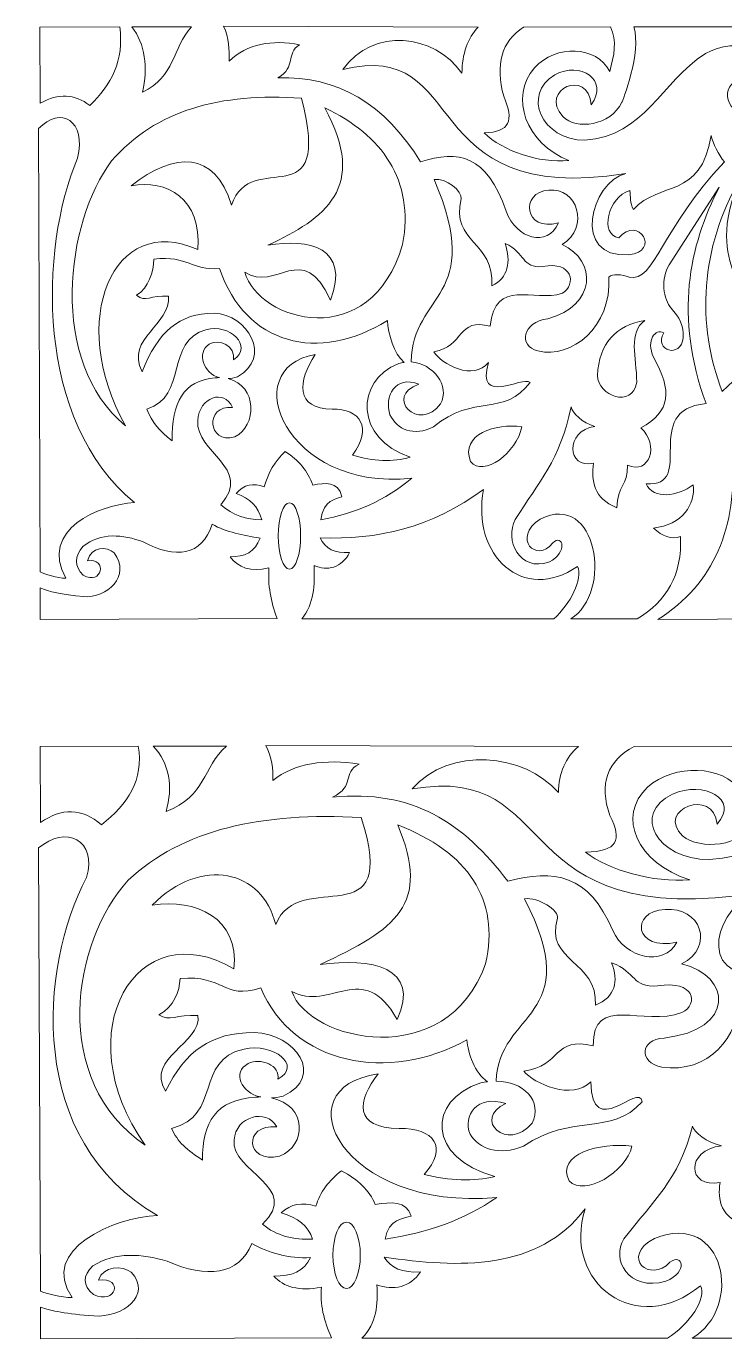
# Model space of a CAD drawing. Header units: centimetres. Extents: x -58 to 58, y -29 to 29.
# Drawn here: x -58.3 to -27, y -29.4 to 29.4 of the extents above; entities that cross this region are included whole.
import ezdxf

# ---------------------------------------------------------------- set-up
doc = ezdxf.new("R2010")
doc.units = ezdxf.units.CM
doc.header["$MEASUREMENT"] = 0
doc.layers.add('layer 1', color=7, linetype='Continuous')

msp = doc.modelspace()

# ---------------------------------------------------------------- linework, layer by layer
at = {"layer": 'layer 1', "color": 114, "lineweight": 9}
for centre, major_axis, ratio in [((-46.50458, 6.57304), (0, 1.48925), 0.33560517), ((-43.94122, -25.68499), (0, 1.48926), 0.41213086)]:
    msp.add_ellipse(centre, major_axis=major_axis, ratio=ratio, dxfattribs=at)
for points, knots in [([(-49.45794, 29.42897), (-49.21861, 28.905), (-49.18838, 28.39138), (-49.2035, 27.85698), (-49.2035, 27.85698), (-48.40246, 28.65443), (-47.2871, 28.83024), (-46.04958, 28.60301), (-46.04958, 28.60301), (-46.69096, 28.19179), (-46.17077, 27.61568), (-47.02256, 27.11235), (-47.02256, 27.11235), (-44.35702, 27.20891), (-42.22457, 25.95414), (-40.62513, 23.34784), (-40.62513, 23.34784), (-38.9425, 23.89621), (-37.65963, 23.67246), (-36.79031, 21.13464), (-36.79031, 21.13464), (-36.32987, 19.89587), (-34.94645, 19.46982), (-34.4458, 20.61754), (-34.4458, 20.61754), (-36.00762, 20.17307), (-36.17828, 22.0055), (-34.88088, 22.07616), (-34.88088, 22.07616), (-33.60238, 22.24206), (-33.0298, 20.40055), (-34.28112, 19.63543), (-34.28112, 19.63543), (-32.70784, 18.92695), (-32.74763, 16.89977), (-34.91834, 16.31525), (-34.91834, 16.31525), (-36.07645, 16.14659), (-36.25972, 15.10494), (-35.36361, 14.86688), (-35.36361, 14.86688), (-33.86128, 14.49495), (-32.04672, 15.96169), (-32.19216, 18.17682), (-32.19216, 18.17682), (-32.02625, 18.35616), (-31.59232, 18.29387), (-31.28343, 18.17682), (-31.28343, 18.17682), (-30.10969, 17.94702), (-29.86446, 20.34995), (-27.00058, 23.34567), (-27.00058, 23.34567), (-27.2732, 23.66274), (-27.53949, 24.18207), (-27.59401, 24.52684), (-27.59401, 24.52684), (-28.07538, 21.65508), (-29.92323, 22.51009), (-31.08351, 21.21738), (-31.08351, 21.21738), (-31.2653, 21.5001), (-31.19256, 21.78276), (-31.24709, 22.06543), (-31.24709, 22.06543), (-32.24091, 21.76633), (-32.61357, 20.06468), (-31.7378, 19.94536), (-31.7378, 19.94536), (-30.85459, 20.97081), (-29.84243, 19.32643), (-31.30161, 19.18004), (-31.30161, 19.18004), (-33.87513, 19.00984), (-33.00394, 22.42387), (-31.42883, 22.83074), (-31.42883, 22.83074), (-40.92191, 21.2834), (-38.37234, 28.94038), (-44.11463, 27.48466), (-44.11463, 27.48466), (-42.74186, 29.40466), (-40.03085, 29.09725), (-38.77133, 27.31919), (-38.77133, 27.31919), (-38.76713, 28.18435), (-38.51209, 28.91022), (-38.04435, 29.3876), (-38.04435, 29.3876), (-38.04435, 29.3876), (-49.45794, 29.42897), (-49.45794, 29.42897)], [0, 0, 0, 0, 0.04166667, 0.04166667, 0.04166667, 0.04166667, 0.08333333, 0.08333333, 0.08333333, 0.08333333, 0.125, 0.125, 0.125, 0.125, 0.16666667, 0.16666667, 0.16666667, 0.16666667, 0.20833333, 0.20833333, 0.20833333, 0.20833333, 0.25, 0.25, 0.25, 0.25, 0.29166667, 0.29166667, 0.29166667, 0.29166667, 0.33333333, 0.33333333, 0.33333333, 0.33333333, 0.375, 0.375, 0.375, 0.375, 0.41666667, 0.41666667, 0.41666667, 0.41666667, 0.45833333, 0.45833333, 0.45833333, 0.45833333, 0.5, 0.5, 0.5, 0.5, 0.54166667, 0.54166667, 0.54166667, 0.54166667, 0.58333333, 0.58333333, 0.58333333, 0.58333333, 0.625, 0.625, 0.625, 0.625, 0.66666667, 0.66666667, 0.66666667, 0.66666667, 0.70833333, 0.70833333, 0.70833333, 0.70833333, 0.75, 0.75, 0.75, 0.75, 0.79166667, 0.79166667, 0.79166667, 0.79166667, 0.83333333, 0.83333333, 0.83333333, 0.83333333, 0.875, 0.875, 0.875, 0.875, 0.91666667, 0.91666667, 0.91666667, 0.91666667, 1, 1, 1, 1]), ([(-54.11061, 29.40828), (-54.11061, 29.40828), (-57.69099, 29.3876), (-57.69099, 29.3876), (-57.69099, 29.3876), (-57.69099, 29.3876), (-57.67282, 25.97472), (-57.67282, 25.97472), (-57.67282, 25.97472), (-56.84583, 26.43842), (-56.14374, 26.39184), (-55.45294, 25.87928), (-55.45294, 25.87928), (-54.49567, 26.78773), (-53.90462, 27.89327), (-54.11061, 29.40828)], [0, 0, 0, 0, 0.2, 0.2, 0.2, 0.2, 0.4, 0.4, 0.4, 0.4, 0.6, 0.6, 0.6, 0.6, 1, 1, 1, 1]), ([(-53.56538, 29.40828), (-52.9674, 28.63355), (-52.8395, 27.57141), (-53.09284, 26.47114), (-53.09284, 26.47114), (-51.62359, 27.16991), (-51.77222, 28.42927), (-50.89372, 29.40828), (-50.89372, 29.40828), (-50.89372, 29.40828), (-53.56538, 29.40828), (-53.56538, 29.40828)], [0, 0, 0, 0, 0.25, 0.25, 0.25, 0.25, 0.5, 0.5, 0.5, 0.5, 1, 1, 1, 1]), ([(-32.14771, 27.40425), (-31.95196, 28.09821), (-31.8072, 28.78444), (-32.11355, 29.40212), (-32.11355, 29.40212), (-32.11355, 29.40212), (-36.00753, 29.3905), (-36.00753, 29.3905), (-36.00753, 29.3905), (-36.99511, 28.74393), (-37.29197, 27.70977), (-36.89808, 26.28788), (-36.89808, 26.28788), (-36.42881, 25.18795), (-36.61628, 24.69057), (-37.78017, 24.64954), (-37.78017, 24.64954), (-36.9331, 23.83232), (-35.33248, 23.28115), (-33.9758, 23.40636), (-33.9758, 23.40636), (-35.91075, 24.1639), (-36.66012, 26.26404), (-35.51809, 27.5674), (-35.51809, 27.5674), (-34.56561, 28.6198), (-32.7303, 28.56509), (-32.14771, 27.40425)], [0, 0, 0, 0, 0.125, 0.125, 0.125, 0.125, 0.25, 0.25, 0.25, 0.25, 0.375, 0.375, 0.375, 0.375, 0.5, 0.5, 0.5, 0.5, 0.625, 0.625, 0.625, 0.625, 0.75, 0.75, 0.75, 0.75, 1, 1, 1, 1]), ([(-31.59789, 26.01729), (-32.11904, 24.95373), (-33.64929, 24.77423), (-34.24592, 25.37474), (-34.24592, 25.37474), (-35.35181, 26.6024), (-33.08657, 27.56058), (-32.98271, 25.91195), (-32.98271, 25.91195), (-32.15466, 27.01705), (-33.47754, 27.89564), (-34.61026, 27.2438), (-34.61026, 27.2438), (-36.10248, 26.3799), (-35.19333, 24.31516), (-33.26446, 24.32), (-33.26446, 24.32), (-30.55646, 24.51306), (-29.87491, 26.91348), (-27.85754, 28.20276), (-27.85754, 28.20276), (-26.59174, 28.97957), (-24.18574, 28.48685), (-24.87726, 26.51063), (-24.87726, 26.51063), (-25.27748, 25.92679), (-26.41563, 25.99105), (-26.56749, 26.92431), (-26.56749, 26.92431), (-27.32837, 26.41487), (-26.63301, 25.05927), (-25.13171, 25.41437), (-25.13171, 25.41437), (-22.87651, 26.31069), (-24.32175, 28.88282), (-24.28625, 29.40828), (-24.28625, 29.40828), (-24.28625, 29.40828), (-31.06774, 29.39799), (-31.06774, 29.39799), (-31.06774, 29.39799), (-30.70081, 28.27177), (-31.59789, 26.01729), (-31.59789, 26.01729)], [0, 0, 0, 0, 0.08333333, 0.08333333, 0.08333333, 0.08333333, 0.16666667, 0.16666667, 0.16666667, 0.16666667, 0.25, 0.25, 0.25, 0.25, 0.33333333, 0.33333333, 0.33333333, 0.33333333, 0.41666667, 0.41666667, 0.41666667, 0.41666667, 0.5, 0.5, 0.5, 0.5, 0.58333333, 0.58333333, 0.58333333, 0.58333333, 0.66666667, 0.66666667, 0.66666667, 0.66666667, 0.75, 0.75, 0.75, 0.75, 0.83333333, 0.83333333, 0.83333333, 0.83333333, 1, 1, 1, 1]), ([(-53.85617, 11.51654), (-57.33795, 14.36538), (-56.52918, 20.68476), (-54.4741, 23.38921), (-54.4741, 23.38921), (-52.51436, 25.67476), (-49.57612, 26.45384), (-45.96843, 26.20225), (-45.96843, 26.20225), (-44.53872, 20.67268), (-48.23422, 24.05796), (-49.09445, 21.40354), (-49.09445, 21.40354), (-49.85854, 23.85388), (-51.63812, 23.80729), (-53.60173, 22.27227), (-53.60173, 22.27227), (-52.00904, 22.58224), (-50.41945, 21.69708), (-50.61639, 19.41496), (-50.61639, 19.41496), (-54.38765, 21.12382), (-56.51491, 16.26436), (-53.85617, 11.51654)], [0, 0, 0, 0, 0.14285714, 0.14285714, 0.14285714, 0.14285714, 0.28571429, 0.28571429, 0.28571429, 0.28571429, 0.42857143, 0.42857143, 0.42857143, 0.42857143, 0.57142857, 0.57142857, 0.57142857, 0.57142857, 0.71428571, 0.71428571, 0.71428571, 0.71428571, 1, 1, 1, 1]), ([(-57.67985, 4.95805), (-57.48119, 4.86303), (-56.91919, 4.68262), (-56.52182, 4.67299), (-56.52182, 4.67299), (-57.74895, 6.85622), (-55.01942, 7.97345), (-53.45178, 8.06712), (-53.45178, 8.06712), (-57.90523, 11.70076), (-57.7278, 19.47348), (-56.00076, 23.51332), (-56.00076, 23.51332), (-55.58576, 25.1924), (-56.77322, 25.88179), (-57.74551, 24.8371), (-57.74551, 24.8371), (-57.74551, 24.8371), (-57.67985, 4.95805), (-57.67985, 4.95805)], [0, 0, 0, 0, 0.16666667, 0.16666667, 0.16666667, 0.16666667, 0.33333333, 0.33333333, 0.33333333, 0.33333333, 0.5, 0.5, 0.5, 0.5, 0.66666667, 0.66666667, 0.66666667, 0.66666667, 1, 1, 1, 1]), ([(-44.92022, 25.76962), (-42.96527, 22.18625), (-44.90489, 20.81051), (-47.47186, 19.61045), (-47.47186, 19.61045), (-45.63331, 19.92477), (-43.76923, 19.50944), (-44.65987, 17.14261), (-44.65987, 17.14261), (-45.92584, 19.90645), (-47.09466, 17.45278), (-48.50836, 18.40802), (-48.50836, 18.40802), (-47.8813, 16.16906), (-42.8496, 14.75539), (-41.43071, 19.64713), (-41.43071, 19.64713), (-40.89758, 22.5154), (-42.35158, 24.55622), (-44.92022, 25.76962)], [0, 0, 0, 0, 0.16666667, 0.16666667, 0.16666667, 0.16666667, 0.33333333, 0.33333333, 0.33333333, 0.33333333, 0.5, 0.5, 0.5, 0.5, 0.66666667, 0.66666667, 0.66666667, 0.66666667, 1, 1, 1, 1]), ([(-41.04837, 14.37316), (-40.06822, 14.311), (-39.28791, 13.29344), (-39.7334, 12.49511), (-39.7334, 12.49511), (-40.67665, 11.19472), (-42.31893, 12.81446), (-40.69783, 13.3781), (-40.69783, 13.3781), (-41.76299, 13.80542), (-42.26636, 12.8193), (-41.9973, 12.0031), (-41.9973, 12.0031), (-41.69305, 11.3543), (-40.9227, 11.00911), (-40.05263, 11.46401), (-40.05263, 11.46401), (-38.24275, 12.97592), (-36.86975, 11.8863), (-35.71377, 13.45717), (-35.71377, 13.45717), (-36.06576, 13.76531), (-38.14004, 12.35446), (-37.58605, 14.35307), (-37.58605, 14.35307), (-38.25165, 13.4957), (-39.67684, 14.28022), (-40.03719, 14.82664), (-40.03719, 14.82664), (-38.6582, 15.06388), (-38.9673, 16.38927), (-37.50439, 15.97215), (-37.50439, 15.97215), (-37.28334, 18.17172), (-35.56524, 17.02885), (-34.26405, 17.45288), (-34.26405, 17.45288), (-33.6338, 17.85293), (-33.80039, 18.9242), (-35.1546, 18.65255), (-35.1546, 18.65255), (-36.10186, 18.56781), (-35.90443, 19.25622), (-36.83323, 19.68962), (-36.83323, 19.68962), (-36.57063, 18.87521), (-36.68954, 18.15526), (-37.42642, 17.78382), (-37.42642, 17.78382), (-37.31537, 19.79013), (-39.2865, 19.71696), (-38.81108, 21.68814), (-38.81108, 21.68814), (-38.72819, 22.03194), (-39.50952, 22.64299), (-40.01306, 22.55595), (-40.01306, 22.55595), (-37.74924, 17.18451), (-40.98376, 17.52294), (-41.04837, 14.37316)], [0, 0, 0, 0, 0.0625, 0.0625, 0.0625, 0.0625, 0.125, 0.125, 0.125, 0.125, 0.1875, 0.1875, 0.1875, 0.1875, 0.25, 0.25, 0.25, 0.25, 0.3125, 0.3125, 0.3125, 0.3125, 0.375, 0.375, 0.375, 0.375, 0.4375, 0.4375, 0.4375, 0.4375, 0.5, 0.5, 0.5, 0.5, 0.5625, 0.5625, 0.5625, 0.5625, 0.625, 0.625, 0.625, 0.625, 0.6875, 0.6875, 0.6875, 0.6875, 0.75, 0.75, 0.75, 0.75, 0.8125, 0.8125, 0.8125, 0.8125, 0.875, 0.875, 0.875, 0.875, 1, 1, 1, 1]), ([(-26.33997, 22.52048), (-28.06956, 19.53167), (-28.27555, 16.04993), (-27.1033, 13.04716), (-27.1033, 13.04716), (-24.28625, 15.8947), (-24.54069, 12.1026), (-21.97809, 13.95726), (-21.97809, 13.95726), (-21.78577, 13.39642), (-22.43937, 12.55311), (-23.30542, 12.47153), (-23.30542, 12.47153), (-22.69305, 12.05814), (-21.45239, 12.16132), (-20.70587, 12.7369), (-20.70587, 12.7369), (-20.96469, 10.71242), (-22.71641, 10.73677), (-24.94053, 11.16491), (-24.94053, 11.16491), (-24.75046, 10.8835), (-24.56341, 10.65452), (-24.02968, 10.60711), (-24.02968, 10.60711), (-23.11442, 10.51519), (-22.51394, 10.3864), (-21.80755, 9.92942), (-21.80755, 9.92942), (-21.46831, 9.70764), (-20.59984, 9.92666), (-20.25151, 10.17207), (-20.25151, 10.17207), (-20.20828, 9.63235), (-20.57334, 9.26419), (-20.96053, 9.21127), (-20.96053, 9.21127), (-19.78683, 6.61716), (-16.54247, 6.77475), (-14.21757, 9.19992), (-14.21757, 9.19992), (-15.60491, 9.84804), (-16.8105, 9.21374), (-18.10692, 10.08933), (-18.10692, 10.08933), (-18.06721, 9.0922), (-18.62166, 8.63086), (-19.5382, 8.84336), (-19.5382, 8.84336), (-18.15851, 10.8315), (-19.93205, 11.55438), (-19.6881, 14.12273), (-19.6881, 14.12273), (-22.11393, 14.14579), (-23.51608, 15.463), (-24.63157, 17.14261), (-24.63157, 17.14261), (-24.85267, 16.27214), (-25.45549, 15.87228), (-26.19457, 15.94293), (-26.19457, 15.94293), (-25.37069, 17.59766), (-28.0181, 18.50776), (-26.33997, 22.52048)], [0, 0, 0, 0, 0.05882353, 0.05882353, 0.05882353, 0.05882353, 0.11764706, 0.11764706, 0.11764706, 0.11764706, 0.17647059, 0.17647059, 0.17647059, 0.17647059, 0.23529412, 0.23529412, 0.23529412, 0.23529412, 0.29411765, 0.29411765, 0.29411765, 0.29411765, 0.35294118, 0.35294118, 0.35294118, 0.35294118, 0.41176471, 0.41176471, 0.41176471, 0.41176471, 0.47058824, 0.47058824, 0.47058824, 0.47058824, 0.52941176, 0.52941176, 0.52941176, 0.52941176, 0.58823529, 0.58823529, 0.58823529, 0.58823529, 0.64705882, 0.64705882, 0.64705882, 0.64705882, 0.70588235, 0.70588235, 0.70588235, 0.70588235, 0.76470588, 0.76470588, 0.76470588, 0.76470588, 0.82352941, 0.82352941, 0.82352941, 0.82352941, 0.88235294, 0.88235294, 0.88235294, 0.88235294, 1, 1, 1, 1]), ([(-33.89645, 2.8499), (-33.89645, 2.8499), (-30.91994, 2.8499), (-30.91994, 2.8499), (-30.91994, 2.8499), (-29.591, 3.62975), (-28.89879, 4.83465), (-28.97527, 6.55235), (-28.97527, 6.55235), (-29.38127, 6.39693), (-29.78709, 6.55395), (-30.19296, 6.92467), (-30.19296, 6.92467), (-28.87777, 7.05795), (-28.30916, 7.99505), (-28.40082, 8.869), (-28.40082, 8.869), (-29.11311, 8.34255), (-30.18294, 8.19151), (-30.5201, 8.91034), (-30.5201, 8.91034), (-28.22409, 8.74487), (-30.80542, 12.22328), (-27.83028, 12.50937), (-27.83028, 12.50937), (-29.26446, 16.4303), (-28.59233, 19.56963), (-27.2444, 22.2061), (-27.2444, 22.2061), (-27.2444, 22.2061), (-29.48195, 18.73703), (-29.48195, 18.73703), (-29.48195, 18.73703), (-29.87797, 18.12844), (-29.73639, 17.16508), (-29.39791, 16.79219), (-29.39791, 16.79219), (-29.02916, 16.37706), (-28.83055, 16.00634), (-28.85145, 15.46203), (-28.85145, 15.46203), (-28.95672, 14.51955), (-30.17836, 14.86466), (-29.72956, 15.67472), (-29.72956, 15.67472), (-30.10784, 15.89789), (-30.53462, 15.34039), (-30.18075, 14.58846), (-30.18075, 14.58846), (-29.35341, 13.077), (-29.39143, 12.15987), (-30.75557, 11.41312), (-30.75557, 11.41312), (-29.90114, 10.66087), (-30.36839, 9.28811), (-31.35836, 9.747), (-31.35836, 9.747), (-31.29606, 8.81012), (-31.8257, 8.84591), (-31.82867, 7.83477), (-31.82867, 7.83477), (-32.88417, 8.26904), (-32.96974, 9.0506), (-32.87305, 9.83686), (-32.87305, 9.83686), (-34.08449, 9.54688), (-34.15336, 11.29958), (-32.81723, 11.48656), (-32.81723, 11.48656), (-33.35728, 11.626), (-33.83431, 12.10233), (-33.87501, 12.36675), (-33.87501, 12.36675), (-34.39137, 9.918), (-35.30938, 9.03418), (-36.38134, 7.30751), (-36.38134, 7.30751), (-36.86224, 6.39824), (-36.22295, 4.93117), (-34.8501, 5.40806), (-34.8501, 5.40806), (-34.01394, 5.836), (-34.23815, 6.70019), (-34.7047, 6.25611), (-34.7047, 6.25611), (-35.43162, 5.3087), (-36.54183, 6.48527), (-35.26811, 7.33168), (-35.26811, 7.33168), (-32.69386, 8.60551), (-31.9911, 4.02861), (-33.89645, 2.8499)], [0, 0, 0, 0, 0.04166667, 0.04166667, 0.04166667, 0.04166667, 0.08333333, 0.08333333, 0.08333333, 0.08333333, 0.125, 0.125, 0.125, 0.125, 0.16666667, 0.16666667, 0.16666667, 0.16666667, 0.20833333, 0.20833333, 0.20833333, 0.20833333, 0.25, 0.25, 0.25, 0.25, 0.29166667, 0.29166667, 0.29166667, 0.29166667, 0.33333333, 0.33333333, 0.33333333, 0.33333333, 0.375, 0.375, 0.375, 0.375, 0.41666667, 0.41666667, 0.41666667, 0.41666667, 0.45833333, 0.45833333, 0.45833333, 0.45833333, 0.5, 0.5, 0.5, 0.5, 0.54166667, 0.54166667, 0.54166667, 0.54166667, 0.58333333, 0.58333333, 0.58333333, 0.58333333, 0.625, 0.625, 0.625, 0.625, 0.66666667, 0.66666667, 0.66666667, 0.66666667, 0.70833333, 0.70833333, 0.70833333, 0.70833333, 0.75, 0.75, 0.75, 0.75, 0.79166667, 0.79166667, 0.79166667, 0.79166667, 0.83333333, 0.83333333, 0.83333333, 0.83333333, 0.875, 0.875, 0.875, 0.875, 0.91666667, 0.91666667, 0.91666667, 0.91666667, 1, 1, 1, 1]), ([(-41.36683, 14.35738), (-41.82772, 14.74291), (-42.07401, 15.63359), (-42.11544, 16.23251), (-42.11544, 16.23251), (-45.19603, 14.31131), (-48.46825, 15.12797), (-49.63968, 18.56982), (-49.63968, 18.56982), (-50.92107, 18.44813), (-51.02082, 19.16743), (-52.58395, 18.9835), (-52.58395, 18.9835), (-52.60283, 18.40004), (-52.80495, 17.71098), (-53.35516, 17.36228), (-53.35516, 17.36228), (-52.97031, 17.02865), (-52.71448, 17.37834), (-51.92967, 17.32877), (-51.92967, 17.32877), (-51.79678, 16.03389), (-53.86643, 15.45659), (-53.11101, 13.93658), (-53.11101, 13.93658), (-52.40212, 15.72488), (-51.44076, 16.56622), (-49.88508, 16.56375), (-49.88508, 16.56375), (-48.35413, 16.50769), (-47.2744, 14.57541), (-48.82672, 13.71311), (-48.82672, 13.71311), (-48.99413, 13.65133), (-49.11741, 13.63538), (-49.25136, 13.62565), (-49.25136, 13.62565), (-47.92938, 13.31502), (-47.96087, 11.4884), (-48.94905, 11.02012), (-48.94905, 11.02012), (-50.20403, 10.65525), (-50.29634, 12.47023), (-49.05801, 12.33366), (-49.05801, 12.33366), (-49.42826, 13.18412), (-50.55673, 12.80108), (-50.61202, 11.7445), (-50.61202, 11.7445), (-50.73287, 10.30304), (-48.13608, 9.65067), (-49.57497, 7.97042), (-49.57497, 7.97042), (-49.05355, 7.50991), (-48.43927, 7.29925), (-47.74801, 7.29553), (-47.74801, 7.29553), (-47.89947, 7.88048), (-48.28127, 8.27165), (-48.89326, 8.46882), (-48.89326, 8.46882), (-48.54713, 8.88337), (-48.12143, 8.96471), (-47.62983, 8.7699), (-47.62983, 8.7699), (-47.46834, 9.41353), (-47.14778, 9.93609), (-46.69541, 10.35823), (-46.69541, 10.35823), (-46.08954, 9.97949), (-45.6776, 9.47611), (-45.4595, 8.84805), (-45.4595, 8.84805), (-44.88926, 8.96756), (-44.33146, 9.02792), (-44.15098, 8.33118), (-44.15098, 8.33118), (-44.40241, 8.21486), (-44.99011, 8.21278), (-45.09606, 7.29698), (-45.09606, 7.29698), (-43.57475, 7.57018), (-42.20716, 8.16832), (-41.02497, 9.15855), (-41.02497, 9.15855), (-46.67121, 8.55185), (-48.91411, 14.12036), (-45.3505, 14.70189), (-45.3505, 14.70189), (-46.12661, 13.52599), (-46.25901, 12.26576), (-44.58717, 12.26116), (-44.58717, 12.26116), (-43.32557, 12.2905), (-42.77015, 11.41466), (-43.67845, 10.19276), (-43.67845, 10.19276), (-42.7476, 9.93), (-41.8655, 9.85954), (-41.09767, 10.11002), (-41.09767, 10.11002), (-43.56333, 10.9167), (-43.58554, 13.53735), (-41.60825, 14.2985), (-41.60825, 14.2985), (-41.52657, 14.32523), (-41.44598, 14.34466), (-41.36683, 14.35738)], [0, 0, 0, 0, 0.03571429, 0.03571429, 0.03571429, 0.03571429, 0.07142857, 0.07142857, 0.07142857, 0.07142857, 0.10714286, 0.10714286, 0.10714286, 0.10714286, 0.14285714, 0.14285714, 0.14285714, 0.14285714, 0.17857143, 0.17857143, 0.17857143, 0.17857143, 0.21428571, 0.21428571, 0.21428571, 0.21428571, 0.25, 0.25, 0.25, 0.25, 0.28571429, 0.28571429, 0.28571429, 0.28571429, 0.32142857, 0.32142857, 0.32142857, 0.32142857, 0.35714286, 0.35714286, 0.35714286, 0.35714286, 0.39285714, 0.39285714, 0.39285714, 0.39285714, 0.42857143, 0.42857143, 0.42857143, 0.42857143, 0.46428571, 0.46428571, 0.46428571, 0.46428571, 0.5, 0.5, 0.5, 0.5, 0.53571429, 0.53571429, 0.53571429, 0.53571429, 0.57142857, 0.57142857, 0.57142857, 0.57142857, 0.60714286, 0.60714286, 0.60714286, 0.60714286, 0.64285714, 0.64285714, 0.64285714, 0.64285714, 0.67857143, 0.67857143, 0.67857143, 0.67857143, 0.71428571, 0.71428571, 0.71428571, 0.71428571, 0.75, 0.75, 0.75, 0.75, 0.78571429, 0.78571429, 0.78571429, 0.78571429, 0.82142857, 0.82142857, 0.82142857, 0.82142857, 0.85714286, 0.85714286, 0.85714286, 0.85714286, 0.89285714, 0.89285714, 0.89285714, 0.89285714, 0.92857143, 0.92857143, 0.92857143, 0.92857143, 1, 1, 1, 1]), ([(-49.63214, 13.67048), (-50.36166, 13.8577), (-50.69372, 14.78971), (-50.09701, 15.16702), (-50.09701, 15.16702), (-49.66244, 15.45519), (-48.89846, 15.0859), (-49.01593, 14.4632), (-49.01593, 14.4632), (-48.09866, 15.0749), (-49.18364, 16.12127), (-50.2472, 15.82242), (-50.2472, 15.82242), (-52.07677, 15.31316), (-51.04744, 12.82827), (-52.89292, 12.26111), (-52.89292, 12.26111), (-52.68264, 11.66485), (-52.31868, 11.27495), (-51.7661, 10.84474), (-51.7661, 10.84474), (-51.7658, 12.54543), (-51.28286, 13.54184), (-49.82831, 13.66425), (-49.82831, 13.66425), (-49.76064, 13.66933), (-49.69527, 13.67135), (-49.63214, 13.67048)], [0, 0, 0, 0, 0.125, 0.125, 0.125, 0.125, 0.25, 0.25, 0.25, 0.25, 0.375, 0.375, 0.375, 0.375, 0.5, 0.5, 0.5, 0.5, 0.625, 0.625, 0.625, 0.625, 0.75, 0.75, 0.75, 0.75, 1, 1, 1, 1]), ([(-30.57002, 16.23251), (-31.86041, 16.01881), (-32.64191, 15.1984), (-32.69644, 13.7711), (-32.69644, 13.7711), (-32.6927, 12.85221), (-31.13411, 12.28291), (-30.93351, 13.46084), (-30.93351, 13.46084), (-30.94909, 14.61263), (-31.33717, 15.68728), (-30.57002, 16.23251)], [0, 0, 0, 0, 0.25, 0.25, 0.25, 0.25, 0.5, 0.5, 0.5, 0.5, 1, 1, 1, 1]), ([(-36.08855, 11.46589), (-36.31684, 10.30193), (-37.80698, 9.17749), (-38.38758, 9.91468), (-38.38758, 9.91468), (-38.87146, 11.11489), (-37.25019, 11.64412), (-36.08855, 11.46589)], [0, 0, 0, 0, 0.33333333, 0.33333333, 0.33333333, 0.33333333, 1, 1, 1, 1]), ([(-26.63076, 10.25481), (-26.4488, 6.97464), (-27.44233, 4.4173), (-29.99304, 2.82921), (-29.99304, 2.82921), (-29.99304, 2.82921), (-24.64974, 2.8499), (-24.64974, 2.8499), (-24.64974, 2.8499), (-24.94996, 4.05161), (-24.45712, 5.46523), (-25.08351, 6.20367), (-25.08351, 6.20367), (-26.80686, 8.13029), (-25.46942, 9.0718), (-26.63076, 10.25481)], [0, 0, 0, 0, 0.2, 0.2, 0.2, 0.2, 0.4, 0.4, 0.4, 0.4, 0.6, 0.6, 0.6, 0.6, 1, 1, 1, 1]), ([(-34.65726, 2.8499), (-33.90297, 3.5223), (-33.35307, 4.65012), (-33.58665, 5.20869), (-33.58665, 5.20869), (-36.01222, 3.52081), (-38.36806, 5.6906), (-37.80298, 8.65667), (-37.80298, 8.65667), (-40.11998, 6.95144), (-42.57324, 6.37518), (-45.13241, 6.4903), (-45.13241, 6.4903), (-44.88336, 5.99707), (-44.48275, 5.77865), (-43.80567, 5.82841), (-43.80567, 5.82841), (-44.16122, 5.13945), (-44.81423, 4.98075), (-45.39993, 5.24379), (-45.39993, 5.24379), (-45.36876, 4.37095), (-45.39751, 3.52798), (-45.95026, 2.8499), (-45.95026, 2.8499), (-45.95026, 2.8499), (-34.65726, 2.8499), (-34.65726, 2.8499)], [0, 0, 0, 0, 0.125, 0.125, 0.125, 0.125, 0.25, 0.25, 0.25, 0.25, 0.375, 0.375, 0.375, 0.375, 0.5, 0.5, 0.5, 0.5, 0.625, 0.625, 0.625, 0.625, 0.75, 0.75, 0.75, 0.75, 1, 1, 1, 1]), ([(-57.67747, 4.24065), (-57.29738, 4.08286), (-56.72843, 3.93933), (-55.72943, 3.85226), (-55.72943, 3.85226), (-54.69731, 3.76019), (-53.5829, 4.78306), (-54.36506, 5.80773), (-54.36506, 5.80773), (-54.68124, 6.11131), (-55.39855, 6.11951), (-55.55627, 5.46229), (-55.55627, 5.46229), (-54.63841, 5.59934), (-54.90434, 4.31858), (-55.74632, 4.81489), (-55.74632, 4.81489), (-56.14616, 5.20093), (-56.14649, 5.68541), (-55.76449, 6.0973), (-55.76449, 6.0973), (-54.96957, 6.74131), (-53.95774, 6.64447), (-53.05649, 6.30414), (-53.05649, 6.30414), (-51.61548, 5.53893), (-50.42306, 5.65791), (-49.96937, 7.09889), (-49.96937, 7.09889), (-49.3311, 6.73305), (-48.58187, 6.61402), (-47.82223, 6.46962), (-47.82223, 6.46962), (-48.03884, 5.85567), (-48.51435, 5.61959), (-49.16715, 5.64225), (-49.16715, 5.64225), (-48.80145, 5.15236), (-48.24865, 4.94358), (-47.4224, 5.14583), (-47.4224, 5.14583), (-47.48159, 4.38748), (-47.33916, 3.62903), (-47.0589, 2.87058), (-47.0589, 2.87058), (-47.0589, 2.87058), (-57.67282, 2.82921), (-57.67282, 2.82921), (-57.67282, 2.82921), (-57.67282, 2.82921), (-57.67747, 4.24065), (-57.67747, 4.24065)], [0, 0, 0, 0, 0.07142857, 0.07142857, 0.07142857, 0.07142857, 0.14285714, 0.14285714, 0.14285714, 0.14285714, 0.21428571, 0.21428571, 0.21428571, 0.21428571, 0.28571429, 0.28571429, 0.28571429, 0.28571429, 0.35714286, 0.35714286, 0.35714286, 0.35714286, 0.42857143, 0.42857143, 0.42857143, 0.42857143, 0.5, 0.5, 0.5, 0.5, 0.57142857, 0.57142857, 0.57142857, 0.57142857, 0.64285714, 0.64285714, 0.64285714, 0.64285714, 0.71428571, 0.71428571, 0.71428571, 0.71428571, 0.78571429, 0.78571429, 0.78571429, 0.78571429, 0.85714286, 0.85714286, 0.85714286, 0.85714286, 1, 1, 1, 1]), ([(-53.28171, -2.84965), (-53.28171, -2.84965), (-57.67855, -2.87034), (-57.67855, -2.87034), (-57.67855, -2.87034), (-57.67855, -2.87034), (-57.65623, -6.28323), (-57.65623, -6.28323), (-57.65623, -6.28323), (-56.74339, -5.61409), (-55.77846, -5.62641), (-54.93013, -6.37868), (-54.93013, -6.37868), (-53.75458, -5.47021), (-53.02874, -4.36467), (-53.28171, -2.84965)], [0, 0, 0, 0, 0.2, 0.2, 0.2, 0.2, 0.4, 0.4, 0.4, 0.4, 0.6, 0.6, 0.6, 0.6, 1, 1, 1, 1]), ([(-52.61214, -2.84965), (-51.8778, -3.62439), (-51.72074, -4.68654), (-52.03185, -5.78681), (-52.03185, -5.78681), (-50.22755, -5.08804), (-50.41007, -3.82867), (-49.33125, -2.84965), (-49.33125, -2.84965), (-49.33125, -2.84965), (-52.61214, -2.84965), (-52.61214, -2.84965)], [0, 0, 0, 0, 0.25, 0.25, 0.25, 0.25, 0.5, 0.5, 0.5, 0.5, 1, 1, 1, 1]), ([(-47.56805, -2.82897), (-47.27415, -3.35294), (-47.23702, -3.86656), (-47.25558, -4.40097), (-47.25558, -4.40097), (-46.27188, -3.60352), (-44.90218, -3.4277), (-43.38246, -3.65494), (-43.38246, -3.65494), (-44.17009, -4.06616), (-43.53128, -4.64227), (-44.5773, -5.1456), (-44.5773, -5.1456), (-41.00627, -4.77328), (-38.6852, -6.30382), (-36.72102, -8.91012), (-36.72102, -8.91012), (-34.65469, -8.36175), (-33.07927, -8.5855), (-32.01172, -11.12333), (-32.01172, -11.12333), (-31.44628, -12.36211), (-29.74738, -12.78816), (-29.13257, -11.64043), (-29.13257, -11.64043), (-31.05054, -12.0849), (-31.26012, -10.25247), (-29.66687, -10.18181), (-29.66687, -10.18181), (-28.09682, -10.0159), (-27.39367, -11.85742), (-28.93034, -12.62254), (-28.93034, -12.62254), (-26.67299, -13.14269), (-26.49559, -15.58236), (-29.71286, -15.94274), (-29.71286, -15.94274), (-30.80978, -16.01721), (-30.85509, -17.0161), (-29.81455, -17.25416), (-29.81455, -17.25416), (-27.73846, -17.549), (-26.30624, -15.90253), (-26.36501, -14.08116), (-26.36501, -14.08116), (-26.16127, -13.90182), (-25.62838, -13.96412), (-25.24906, -14.08116), (-25.24906, -14.08116), (-23.80766, -14.31096), (-23.50651, -11.90802), (-19.98955, -8.91229), (-19.98955, -8.91229), (-20.32434, -8.59522), (-20.65135, -8.07589), (-20.71831, -7.73112), (-20.71831, -7.73112), (-21.30945, -10.60289), (-23.57868, -9.74788), (-25.00355, -11.04059), (-25.00355, -11.04059), (-25.2268, -10.75787), (-25.13747, -10.47521), (-25.20442, -10.19254), (-25.20442, -10.19254), (-26.42488, -10.49164), (-26.88252, -12.1933), (-25.80704, -12.31262), (-25.80704, -12.31262), (-24.72243, -11.28716), (-23.85611, -12.86307), (-25.27138, -13.07793), (-25.27138, -13.07793), (-28.40605, -13.3851), (-27.36191, -9.83409), (-25.42761, -9.42722), (-25.42761, -9.42722), (-36.94849, -11.24854), (-34.12388, -3.5764), (-41.00627, -4.77328), (-41.00627, -4.77328), (-39.32045, -2.85328), (-35.99122, -3.16069), (-34.44449, -4.93876), (-34.44449, -4.93876), (-34.43932, -4.0736), (-34.12613, -3.34772), (-33.55173, -2.87034), (-33.55173, -2.87034), (-33.55173, -2.87034), (-47.56805, -2.82897), (-47.56805, -2.82897)], [0, 0, 0, 0, 0.04166667, 0.04166667, 0.04166667, 0.04166667, 0.08333333, 0.08333333, 0.08333333, 0.08333333, 0.125, 0.125, 0.125, 0.125, 0.16666667, 0.16666667, 0.16666667, 0.16666667, 0.20833333, 0.20833333, 0.20833333, 0.20833333, 0.25, 0.25, 0.25, 0.25, 0.29166667, 0.29166667, 0.29166667, 0.29166667, 0.33333333, 0.33333333, 0.33333333, 0.33333333, 0.375, 0.375, 0.375, 0.375, 0.41666667, 0.41666667, 0.41666667, 0.41666667, 0.45833333, 0.45833333, 0.45833333, 0.45833333, 0.5, 0.5, 0.5, 0.5, 0.54166667, 0.54166667, 0.54166667, 0.54166667, 0.58333333, 0.58333333, 0.58333333, 0.58333333, 0.625, 0.625, 0.625, 0.625, 0.66666667, 0.66666667, 0.66666667, 0.66666667, 0.70833333, 0.70833333, 0.70833333, 0.70833333, 0.75, 0.75, 0.75, 0.75, 0.79166667, 0.79166667, 0.79166667, 0.79166667, 0.83333333, 0.83333333, 0.83333333, 0.83333333, 0.875, 0.875, 0.875, 0.875, 0.91666667, 0.91666667, 0.91666667, 0.91666667, 1, 1, 1, 1]), ([(-26.31043, -4.8537), (-26.07003, -4.15973), (-25.89227, -3.4735), (-26.26847, -2.85582), (-26.26847, -2.85582), (-26.26847, -2.85582), (-31.05043, -2.86744), (-31.05043, -2.86744), (-31.05043, -2.86744), (-32.26322, -3.51401), (-32.62778, -4.54818), (-32.14407, -5.97007), (-32.14407, -5.97007), (-31.56779, -7.07), (-31.798, -7.56739), (-33.2273, -7.60842), (-33.2273, -7.60842), (-32.18707, -8.42564), (-30.22145, -8.97682), (-28.55539, -8.8516), (-28.55539, -8.8516), (-30.93159, -8.09405), (-31.85183, -5.99391), (-30.44939, -4.69055), (-30.44939, -4.69055), (-29.2797, -3.63814), (-27.02587, -3.69286), (-26.31043, -4.8537)], [0, 0, 0, 0, 0.125, 0.125, 0.125, 0.125, 0.25, 0.25, 0.25, 0.25, 0.375, 0.375, 0.375, 0.375, 0.5, 0.5, 0.5, 0.5, 0.625, 0.625, 0.625, 0.625, 0.75, 0.75, 0.75, 0.75, 1, 1, 1, 1]), ([(-25.63523, -6.24067), (-26.27522, -7.38983), (-28.08594, -7.51796), (-28.88711, -6.88321), (-28.88711, -6.88321), (-30.10791, -5.67496), (-27.46339, -4.69736), (-27.33584, -6.34601), (-27.33584, -6.34601), (-26.31896, -5.2409), (-27.94351, -4.36231), (-29.33453, -5.01415), (-29.33453, -5.01415), (-31.16704, -5.87805), (-30.05056, -7.9428), (-27.68183, -7.93796), (-27.68183, -7.93796), (-24.35631, -7.7449), (-23.51934, -5.34447), (-21.04193, -4.05519), (-21.04193, -4.05519), (-19.48748, -3.27837), (-16.53283, -3.77109), (-17.38204, -5.74732), (-17.38204, -5.74732), (-17.87352, -6.33117), (-19.27122, -6.26691), (-19.4577, -5.33364), (-19.4577, -5.33364), (-20.3921, -5.84308), (-19.53817, -7.19869), (-17.69451, -6.84359), (-17.69451, -6.84359), (-14.92503, -5.94726), (-16.69985, -3.37512), (-16.65625, -2.84966), (-16.65625, -2.84966), (-16.65625, -2.84966), (-24.98418, -2.85995), (-24.98418, -2.85995), (-24.98418, -2.85995), (-24.53358, -3.98617), (-25.63523, -6.24067), (-25.63523, -6.24067)], [0, 0, 0, 0, 0.08333333, 0.08333333, 0.08333333, 0.08333333, 0.16666667, 0.16666667, 0.16666667, 0.16666667, 0.25, 0.25, 0.25, 0.25, 0.33333333, 0.33333333, 0.33333333, 0.33333333, 0.41666667, 0.41666667, 0.41666667, 0.41666667, 0.5, 0.5, 0.5, 0.5, 0.58333333, 0.58333333, 0.58333333, 0.58333333, 0.66666667, 0.66666667, 0.66666667, 0.66666667, 0.75, 0.75, 0.75, 0.75, 0.83333333, 0.83333333, 0.83333333, 0.83333333, 1, 1, 1, 1]), ([(-52.96924, -20.74147), (-57.245, -17.89261), (-56.2518, -11.57321), (-53.72809, -8.86875), (-53.72809, -8.86875), (-51.32145, -6.5832), (-47.71317, -5.80411), (-43.2828, -6.0557), (-43.2828, -6.0557), (-41.52706, -11.58529), (-46.06527, -8.2), (-47.12167, -10.85443), (-47.12167, -10.85443), (-47.71755, -8.40408), (-50.45085, -7.76572), (-52.65678, -9.9857), (-52.65678, -9.9857), (-50.70089, -9.67572), (-48.74882, -10.56089), (-48.99068, -12.84301), (-48.99068, -12.84301), (-53.31373, -10.27813), (-56.57668, -15.65123), (-52.96924, -20.74147)], [0, 0, 0, 0, 0.14285714, 0.14285714, 0.14285714, 0.14285714, 0.28571429, 0.28571429, 0.28571429, 0.28571429, 0.42857143, 0.42857143, 0.42857143, 0.42857143, 0.57142857, 0.57142857, 0.57142857, 0.57142857, 0.71428571, 0.71428571, 0.71428571, 0.71428571, 1, 1, 1, 1]), ([(-57.66486, -27.29998), (-57.4209, -27.395), (-56.73074, -27.57541), (-56.24277, -27.58505), (-56.24277, -27.58505), (-57.74973, -25.40181), (-54.3464, -23.99353), (-52.42128, -23.89986), (-52.42128, -23.89986), (-58.30123, -20.54017), (-57.72376, -12.7845), (-55.60289, -8.74465), (-55.60289, -8.74465), (-55.09325, -7.06556), (-56.55149, -6.37616), (-57.74551, -7.42086), (-57.74551, -7.42086), (-57.74551, -7.42086), (-57.66486, -27.29998), (-57.66486, -27.29998)], [0, 0, 0, 0, 0.16666667, 0.16666667, 0.16666667, 0.16666667, 0.33333333, 0.33333333, 0.33333333, 0.33333333, 0.5, 0.5, 0.5, 0.5, 0.66666667, 0.66666667, 0.66666667, 0.66666667, 1, 1, 1, 1]), ([(-41.65315, -6.38559), (-40.14266, -9.96898), (-41.73706, -11.0708), (-45.12907, -12.64753), (-45.12907, -12.64753), (-42.87126, -12.33321), (-40.5821, -12.74853), (-41.67584, -15.11537), (-41.67584, -15.11537), (-43.2305, -12.35152), (-44.66585, -14.80521), (-46.40193, -13.84997), (-46.40193, -13.84997), (-45.63188, -16.08893), (-39.45275, -17.50261), (-37.71031, -12.61085), (-37.71031, -12.61085), (-37.0556, -9.74256), (-38.49877, -7.59899), (-41.65315, -6.38559)], [0, 0, 0, 0, 0.16666667, 0.16666667, 0.16666667, 0.16666667, 0.33333333, 0.33333333, 0.33333333, 0.33333333, 0.5, 0.5, 0.5, 0.5, 0.66666667, 0.66666667, 0.66666667, 0.66666667, 1, 1, 1, 1]), ([(-37.24078, -17.88484), (-36.03712, -17.85284), (-35.13023, -18.78481), (-35.62594, -19.76289), (-35.62594, -19.76289), (-36.72436, -21.08041), (-38.33883, -19.5805), (-36.8103, -18.8799), (-36.8103, -18.8799), (-38.11836, -18.45258), (-38.73651, -19.43871), (-38.4061, -20.25491), (-38.4061, -20.25491), (-38.03247, -20.90371), (-37.08645, -21.2489), (-36.01797, -20.794), (-36.01797, -20.794), (-33.79537, -19.28208), (-32.10928, -20.37171), (-30.68968, -18.80083), (-30.68968, -18.80083), (-30.8309, -17.89349), (-32.96732, -20.60547), (-32.98891, -17.90493), (-32.98891, -17.90493), (-33.8063, -18.7623), (-35.55649, -17.97778), (-35.99901, -17.43135), (-35.99901, -17.43135), (-34.30556, -17.19411), (-34.68515, -15.86872), (-32.88863, -16.28584), (-32.88863, -16.28584), (-32.90822, -13.9493), (-30.62712, -15.45169), (-28.90938, -14.80511), (-28.90938, -14.80511), (-28.13541, -14.40506), (-28.33998, -13.33378), (-30.00301, -13.60543), (-30.00301, -13.60543), (-31.16628, -13.69017), (-30.92383, -13.00176), (-32.06442, -12.56836), (-32.06442, -12.56836), (-31.74195, -13.38277), (-31.88797, -14.10272), (-32.79288, -14.47416), (-32.79288, -14.47416), (-32.65651, -12.46785), (-35.07713, -12.54102), (-34.4933, -10.56983), (-34.4933, -10.56983), (-34.3915, -10.22603), (-35.35101, -9.61498), (-35.96937, -9.70201), (-35.96937, -9.70201), (-33.18932, -15.07348), (-37.16143, -14.73504), (-37.24078, -17.88484)], [0, 0, 0, 0, 0.0625, 0.0625, 0.0625, 0.0625, 0.125, 0.125, 0.125, 0.125, 0.1875, 0.1875, 0.1875, 0.1875, 0.25, 0.25, 0.25, 0.25, 0.3125, 0.3125, 0.3125, 0.3125, 0.375, 0.375, 0.375, 0.375, 0.4375, 0.4375, 0.4375, 0.4375, 0.5, 0.5, 0.5, 0.5, 0.5625, 0.5625, 0.5625, 0.5625, 0.625, 0.625, 0.625, 0.625, 0.6875, 0.6875, 0.6875, 0.6875, 0.75, 0.75, 0.75, 0.75, 0.8125, 0.8125, 0.8125, 0.8125, 0.875, 0.875, 0.875, 0.875, 1, 1, 1, 1]), ([(-28.45795, -29.40814), (-28.45795, -29.40814), (-24.80268, -29.40814), (-24.80268, -29.40814), (-24.80268, -29.40814), (-23.17068, -28.62828), (-21.96111, -27.49186), (-22.05503, -25.87688), (-22.05503, -25.87688), (-22.55361, -26.1179), (-23.56558, -25.8924), (-23.90992, -25.33336), (-23.90992, -25.33336), (-22.29481, -25.20008), (-21.69926, -24.53689), (-21.7091, -23.38901), (-21.7091, -23.38901), (-22.58382, -23.91547), (-23.89762, -24.06651), (-24.31166, -23.34768), (-24.31166, -23.34768), (-21.49207, -23.51315), (-24.66204, -20.03473), (-21.00846, -19.74863), (-21.00846, -19.74863), (-22.76969, -15.82768), (-21.94428, -12.68835), (-20.28898, -10.05186), (-20.28898, -10.05186), (-20.28898, -10.05186), (-23.03677, -13.52095), (-23.03677, -13.52095), (-23.03677, -13.52095), (-23.5231, -14.12954), (-23.34924, -15.0929), (-22.93357, -15.4658), (-22.93357, -15.4658), (-22.48073, -15.88093), (-22.23683, -16.25165), (-22.26249, -16.79596), (-22.26249, -16.79596), (-22.39176, -17.73845), (-23.89198, -17.39334), (-23.34084, -16.58327), (-23.34084, -16.58327), (-23.80539, -16.3601), (-24.32948, -16.9176), (-23.89493, -17.66953), (-23.89493, -17.66953), (-22.87892, -19.181), (-22.9256, -20.09813), (-24.60082, -20.84489), (-24.60082, -20.84489), (-23.55156, -21.59715), (-24.12536, -22.9699), (-25.34108, -22.51102), (-25.34108, -22.51102), (-25.26457, -23.4479), (-25.91498, -23.41211), (-25.91863, -24.42326), (-25.91863, -24.42326), (-27.21483, -23.98898), (-27.31991, -23.20742), (-27.20117, -22.42115), (-27.20117, -22.42115), (-28.68887, -22.71113), (-28.77344, -20.95842), (-27.13262, -20.77145), (-27.13262, -20.77145), (-27.79583, -20.63201), (-28.38163, -20.15567), (-28.43162, -19.89126), (-28.43162, -19.89126), (-29.06572, -22.34002), (-30.19307, -23.22384), (-31.50949, -24.95051), (-31.50949, -24.95051), (-32.10005, -25.85979), (-31.31498, -27.32686), (-29.62906, -26.84997), (-29.62906, -26.84997), (-28.60223, -26.42203), (-28.87757, -25.55784), (-29.45051, -26.00192), (-29.45051, -26.00192), (-30.3432, -26.94933), (-31.70657, -25.77275), (-30.14239, -24.92634), (-30.14239, -24.92634), (-26.98112, -23.65251), (-26.11811, -28.02399), (-28.45795, -29.40814)], [0, 0, 0, 0, 0.04166667, 0.04166667, 0.04166667, 0.04166667, 0.08333333, 0.08333333, 0.08333333, 0.08333333, 0.125, 0.125, 0.125, 0.125, 0.16666667, 0.16666667, 0.16666667, 0.16666667, 0.20833333, 0.20833333, 0.20833333, 0.20833333, 0.25, 0.25, 0.25, 0.25, 0.29166667, 0.29166667, 0.29166667, 0.29166667, 0.33333333, 0.33333333, 0.33333333, 0.33333333, 0.375, 0.375, 0.375, 0.375, 0.41666667, 0.41666667, 0.41666667, 0.41666667, 0.45833333, 0.45833333, 0.45833333, 0.45833333, 0.5, 0.5, 0.5, 0.5, 0.54166667, 0.54166667, 0.54166667, 0.54166667, 0.58333333, 0.58333333, 0.58333333, 0.58333333, 0.625, 0.625, 0.625, 0.625, 0.66666667, 0.66666667, 0.66666667, 0.66666667, 0.70833333, 0.70833333, 0.70833333, 0.70833333, 0.75, 0.75, 0.75, 0.75, 0.79166667, 0.79166667, 0.79166667, 0.79166667, 0.83333333, 0.83333333, 0.83333333, 0.83333333, 0.875, 0.875, 0.875, 0.875, 0.91666667, 0.91666667, 0.91666667, 0.91666667, 1, 1, 1, 1]), ([(-37.63186, -17.90062), (-38.19785, -17.51509), (-38.5003, -16.62441), (-38.55118, -16.02548), (-38.55118, -16.02548), (-42.06034, -17.98093), (-46.35267, -17.13003), (-47.79124, -13.68817), (-47.79124, -13.68817), (-49.50179, -14.25497), (-49.41885, -13.09055), (-51.40692, -13.27448), (-51.40692, -13.27448), (-51.4301, -13.85794), (-51.6783, -14.54701), (-52.35399, -14.89571), (-52.35399, -14.89571), (-51.88138, -15.22934), (-51.56721, -14.87965), (-50.60343, -14.92922), (-50.60343, -14.92922), (-50.44023, -16.2241), (-52.98184, -16.8014), (-52.05417, -18.32142), (-52.05417, -18.32142), (-51.18361, -16.53311), (-50.00303, -15.69177), (-48.0926, -15.69424), (-48.0926, -15.69424), (-46.21253, -15.75029), (-44.88658, -17.68259), (-46.79288, -18.54489), (-46.79288, -18.54489), (-46.99847, -18.60667), (-47.14986, -18.62262), (-47.31436, -18.63235), (-47.31436, -18.63235), (-45.69092, -18.94298), (-45.72959, -20.7696), (-46.94312, -21.23789), (-46.94312, -21.23789), (-48.48427, -21.60276), (-48.59764, -19.78778), (-47.07693, -19.92435), (-47.07693, -19.92435), (-47.5316, -19.07388), (-48.91741, -19.45692), (-48.98531, -20.51351), (-48.98531, -20.51351), (-49.13371, -21.95498), (-45.94476, -22.60735), (-47.71177, -24.2876), (-47.71177, -24.2876), (-47.08857, -24.82515), (-46.31709, -24.99301), (-45.46819, -24.96249), (-45.46819, -24.96249), (-45.65419, -24.37754), (-46.12305, -23.98637), (-46.8746, -23.7892), (-46.8746, -23.7892), (-46.44955, -23.37464), (-45.92677, -23.29331), (-45.32306, -23.48812), (-45.32306, -23.48812), (-45.12475, -22.84449), (-44.73109, -22.32192), (-44.17556, -21.89978), (-44.17556, -21.89978), (-43.43153, -22.27853), (-42.92565, -22.78191), (-42.65782, -23.40997), (-42.65782, -23.40997), (-41.95754, -23.29046), (-41.27253, -23.2301), (-41.0509, -23.92684), (-41.0509, -23.92684), (-41.35967, -24.04316), (-42.08138, -24.04524), (-42.21149, -24.96104), (-42.21149, -24.96104), (-40.34327, -24.68785), (-38.66382, -24.0897), (-37.21204, -23.09947), (-37.21204, -23.09947), (-44.14584, -23.70617), (-46.9002, -18.13763), (-42.52396, -17.55611), (-42.52396, -17.55611), (-43.47705, -18.73201), (-43.63965, -19.99225), (-41.58656, -19.99684), (-41.58656, -19.99684), (-40.03727, -19.96751), (-39.35519, -20.84335), (-40.47061, -22.06526), (-40.47061, -22.06526), (-39.32749, -22.32802), (-38.24424, -22.39848), (-37.30131, -22.148), (-37.30131, -22.148), (-40.32924, -21.34131), (-40.35651, -18.72065), (-37.92833, -17.9595), (-37.92833, -17.9595), (-37.82803, -17.93277), (-37.72906, -17.91333), (-37.63186, -17.90062)], [0, 0, 0, 0, 0.03571429, 0.03571429, 0.03571429, 0.03571429, 0.07142857, 0.07142857, 0.07142857, 0.07142857, 0.10714286, 0.10714286, 0.10714286, 0.10714286, 0.14285714, 0.14285714, 0.14285714, 0.14285714, 0.17857143, 0.17857143, 0.17857143, 0.17857143, 0.21428571, 0.21428571, 0.21428571, 0.21428571, 0.25, 0.25, 0.25, 0.25, 0.28571429, 0.28571429, 0.28571429, 0.28571429, 0.32142857, 0.32142857, 0.32142857, 0.32142857, 0.35714286, 0.35714286, 0.35714286, 0.35714286, 0.39285714, 0.39285714, 0.39285714, 0.39285714, 0.42857143, 0.42857143, 0.42857143, 0.42857143, 0.46428571, 0.46428571, 0.46428571, 0.46428571, 0.5, 0.5, 0.5, 0.5, 0.53571429, 0.53571429, 0.53571429, 0.53571429, 0.57142857, 0.57142857, 0.57142857, 0.57142857, 0.60714286, 0.60714286, 0.60714286, 0.60714286, 0.64285714, 0.64285714, 0.64285714, 0.64285714, 0.67857143, 0.67857143, 0.67857143, 0.67857143, 0.71428571, 0.71428571, 0.71428571, 0.71428571, 0.75, 0.75, 0.75, 0.75, 0.78571429, 0.78571429, 0.78571429, 0.78571429, 0.82142857, 0.82142857, 0.82142857, 0.82142857, 0.85714286, 0.85714286, 0.85714286, 0.85714286, 0.89285714, 0.89285714, 0.89285714, 0.89285714, 0.92857143, 0.92857143, 0.92857143, 0.92857143, 1, 1, 1, 1]), ([(-47.78198, -18.58752), (-48.67785, -18.4003), (-49.08563, -17.46829), (-48.35285, -17.09097), (-48.35285, -17.09097), (-47.81918, -16.80281), (-46.88099, -17.17209), (-47.02525, -17.7948), (-47.02525, -17.7948), (-45.8988, -17.18309), (-47.2312, -16.13672), (-48.53729, -16.43557), (-48.53729, -16.43557), (-50.78407, -16.94483), (-49.52002, -19.42973), (-51.78634, -19.99689), (-51.78634, -19.99689), (-51.5281, -20.59315), (-51.08115, -20.98306), (-50.40256, -21.41327), (-50.40256, -21.41327), (-50.40219, -19.71258), (-49.80913, -18.71616), (-48.02288, -18.59375), (-48.02288, -18.59375), (-47.93978, -18.58866), (-47.8595, -18.58665), (-47.78198, -18.58752)], [0, 0, 0, 0, 0.125, 0.125, 0.125, 0.125, 0.25, 0.25, 0.25, 0.25, 0.375, 0.375, 0.375, 0.375, 0.5, 0.5, 0.5, 0.5, 0.625, 0.625, 0.625, 0.625, 0.75, 0.75, 0.75, 0.75, 1, 1, 1, 1]), ([(-31.14993, -20.79212), (-31.43027, -21.95609), (-33.26022, -23.08052), (-33.97323, -22.34334), (-33.97323, -22.34334), (-34.56745, -21.14312), (-32.57647, -20.61389), (-31.14993, -20.79212)], [0, 0, 0, 0, 0.33333333, 0.33333333, 0.33333333, 0.33333333, 1, 1, 1, 1]), ([(-29.56345, -29.40814), (-28.56867, -28.7871), (-27.79065, -27.60791), (-28.0775, -27.04934), (-28.0775, -27.04934), (-30.91923, -29.40814), (-34.29165, -26.94407), (-33.25532, -23.60135), (-33.25532, -23.60135), (-35.3474, -26.40227), (-38.94218, -26.25948), (-42.25613, -25.76773), (-42.25613, -25.76773), (-41.9503, -26.26096), (-41.45833, -26.47938), (-40.62684, -26.42962), (-40.62684, -26.42962), (-41.06347, -27.11858), (-41.86539, -27.27728), (-42.58466, -27.01424), (-42.58466, -27.01424), (-42.54638, -27.88708), (-42.58168, -28.73006), (-43.26048, -29.40814), (-43.26048, -29.40814), (-43.26048, -29.40814), (-29.56345, -29.40814), (-29.56345, -29.40814)], [0, 0, 0, 0, 0.125, 0.125, 0.125, 0.125, 0.25, 0.25, 0.25, 0.25, 0.375, 0.375, 0.375, 0.375, 0.5, 0.5, 0.5, 0.5, 0.625, 0.625, 0.625, 0.625, 0.75, 0.75, 0.75, 0.75, 1, 1, 1, 1]), ([(-57.66195, -28.01738), (-57.19518, -28.17517), (-56.49649, -28.31871), (-55.26968, -28.40578), (-55.26968, -28.40578), (-54.0022, -28.49784), (-52.63366, -27.47497), (-53.59418, -26.4503), (-53.59418, -26.4503), (-53.98247, -26.14672), (-54.86334, -26.13852), (-55.05703, -26.79574), (-55.05703, -26.79574), (-53.92986, -26.65869), (-54.25644, -27.93946), (-55.29042, -27.44315), (-55.29042, -27.44315), (-55.78144, -27.0571), (-55.78185, -26.57262), (-55.31274, -26.16072), (-55.31274, -26.16072), (-54.33654, -25.51671), (-53.09398, -25.61356), (-51.98721, -25.95389), (-51.98721, -25.95389), (-50.21759, -26.7191), (-48.75325, -26.60012), (-48.19611, -25.15914), (-48.19611, -25.15914), (-47.42941, -25.59346), (-46.52644, -25.84089), (-45.55934, -25.78841), (-45.55934, -25.78841), (-45.82534, -26.40236), (-46.40929, -26.63844), (-47.21095, -26.61578), (-47.21095, -26.61578), (-46.76185, -27.10567), (-46.083, -27.31445), (-45.06832, -27.1122), (-45.06832, -27.1122), (-45.14101, -27.87056), (-44.96611, -28.62901), (-44.62194, -29.38746), (-44.62194, -29.38746), (-44.62194, -29.38746), (-57.65623, -29.42883), (-57.65623, -29.42883), (-57.65623, -29.42883), (-57.65623, -29.42883), (-57.66195, -28.01738), (-57.66195, -28.01738)], [0, 0, 0, 0, 0.07142857, 0.07142857, 0.07142857, 0.07142857, 0.14285714, 0.14285714, 0.14285714, 0.14285714, 0.21428571, 0.21428571, 0.21428571, 0.21428571, 0.28571429, 0.28571429, 0.28571429, 0.28571429, 0.35714286, 0.35714286, 0.35714286, 0.35714286, 0.42857143, 0.42857143, 0.42857143, 0.42857143, 0.5, 0.5, 0.5, 0.5, 0.57142857, 0.57142857, 0.57142857, 0.57142857, 0.64285714, 0.64285714, 0.64285714, 0.64285714, 0.71428571, 0.71428571, 0.71428571, 0.71428571, 0.78571429, 0.78571429, 0.78571429, 0.78571429, 0.85714286, 0.85714286, 0.85714286, 0.85714286, 1, 1, 1, 1])]:
    msp.add_open_spline(points, degree=3, knots=knots, dxfattribs=at)

doc.saveas('drawing.dxf')
